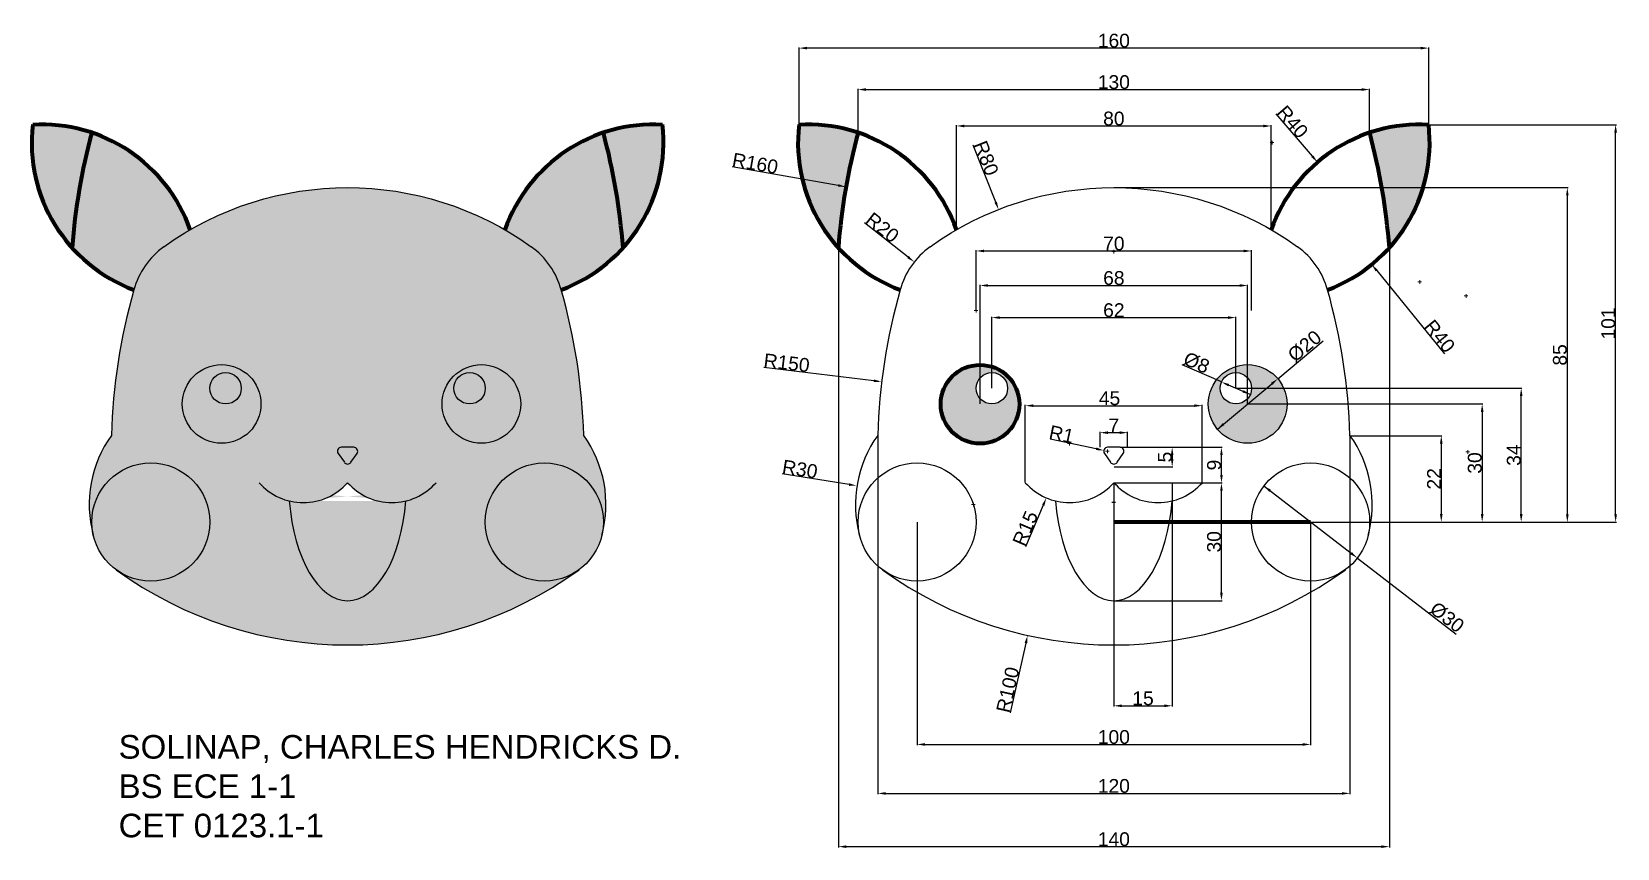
# Model space of a CAD drawing. Header units: millimetres. Extents: x 275 to 678, y 417 to 625.
import ezdxf

# ---------------------------------------------------------------- set-up
doc = ezdxf.new("R2010")
doc.units = ezdxf.units.MM
doc.styles.get("Standard").update_dxf_attribs({"font": 'arial.ttf'})
doc.dimstyles.new('Copy of Standard', dxfattribs={"dimtxt": 3.5, "dimasz": 2, "dimexe": 0.18, "dimexo": 0.0625, "dimgap": 0.09, "dimtad": 1, "dimdec": 0, "dimzin": 0, "dimdsep": 46, "dimtxsty": 'Standard', "dimcen": 0.09, "dimadec": 0, "dimazin": 0, "dimtfac": 1, "dimtdec": 4, "dimtofl": 0, "dimtmove": 0, "dimatfit": 1, "dimfxl": 1, "dimtolj": 1, "dimtzin": 0, "dimarcsym": 0})
doc.dimstyles.get("Standard").update_dxf_attribs({"dimtxt": 3.5, "dimasz": 2, "dimexe": 0.18, "dimexo": 0.0625, "dimgap": 0.09, "dimtad": 1, "dimdec": 0, "dimzin": 0, "dimdsep": 46, "dimtxsty": 'Standard', "dimcen": 2, "dimadec": 0, "dimazin": 0, "dimtfac": 1, "dimtdec": 4, "dimtofl": 0, "dimtmove": 0, "dimatfit": 2, "dimfxl": 1, "dimtolj": 1, "dimtzin": 0, "dimarcsym": 0})

# ---------------------------------------------------------------- blocks, each defined once
blk = doc.blocks.new('*D75')
at = {"color": 0, "lineweight": -2}
for p, q in [((500, 499.94), (500, 443.28)), ((600, 499.94), (600, 443.28)), ((502, 443.46), (598, 443.46))]:
    blk.add_line(p, q, dxfattribs=at)
at = {"color": 0}
for points in [[(502, 443.79), (502, 443.12), (500, 443.46)], [(598, 443.12), (598, 443.79), (600, 443.46)]]:
    blk.add_solid(points, dxfattribs=at)
at = {"layer": 'Defpoints', "color": 0}
for p in [(500, 500), (600, 500), (600, 443.46)]:
    blk.add_point(p, dxfattribs=at)
at = {"color": 0, "lineweight": 100, "insert": (550, 445.33), "char_height": 3.5, "attachment_point": 5}
blk.add_mtext('\\A1;100', dxfattribs=at)
blk = doc.blocks.new('*D76')
at = {"color": 0, "lineweight": -2}
for p, q in [((550, 509.94), (550, 453.1)), ((564.82, 509.94), (564.82, 453.1)), ((552, 453.28), (562.82, 453.28))]:
    blk.add_line(p, q, dxfattribs=at)
at = {"color": 0}
for points in [[(552, 453.62), (552, 452.95), (550, 453.28)], [(562.82, 452.95), (562.82, 453.62), (564.82, 453.28)]]:
    blk.add_solid(points, dxfattribs=at)
at = {"layer": 'Defpoints', "color": 0}
for p in [(550, 510), (564.82, 510), (564.82, 453.28)]:
    blk.add_point(p, dxfattribs=at)
at = {"color": 0, "lineweight": 100, "insert": (557.41, 455.16), "char_height": 3.5, "attachment_point": 5}
blk.add_mtext('\\A1;15', dxfattribs=at)
blk = doc.blocks.new('*D77')
at = {"color": 0, "lineweight": -2}
for p, q in [((490, 521.94), (490, 430.83)), ((610, 521.94), (610, 430.83)), ((492, 431.01), (608, 431.01))]:
    blk.add_line(p, q, dxfattribs=at)
at = {"color": 0}
for points in [[(492, 431.34), (492, 430.68), (490, 431.01)], [(608, 430.68), (608, 431.34), (610, 431.01)]]:
    blk.add_solid(points, dxfattribs=at)
at = {"layer": 'Defpoints', "color": 0}
for p in [(490, 522), (610, 522), (610, 431.01)]:
    blk.add_point(p, dxfattribs=at)
at = {"color": 0, "lineweight": 100, "insert": (550, 432.89), "char_height": 3.5, "attachment_point": 5}
blk.add_mtext('\\A1;120', dxfattribs=at)
blk = doc.blocks.new('*D78')
at = {"color": 0, "lineweight": -2}
for p, q in [((480, 569.65), (480, 417.3)), ((620, 569.65), (620, 417.3)), ((482, 417.48), (618, 417.48))]:
    blk.add_line(p, q, dxfattribs=at)
at = {"color": 0}
for points in [[(482, 417.81), (482, 417.14), (480, 417.48)], [(618, 417.14), (618, 417.81), (620, 417.48)]]:
    blk.add_solid(points, dxfattribs=at)
at = {"layer": 'Defpoints', "color": 0}
for p in [(480, 569.71), (620, 569.71), (620, 417.48)]:
    blk.add_point(p, dxfattribs=at)
at = {"color": 0, "lineweight": 100, "insert": (550, 419.35), "char_height": 3.5, "attachment_point": 5}
blk.add_mtext('\\A1;140', dxfattribs=at)
blk = doc.blocks.new('*D79')
at = {"color": 0, "lineweight": -2}
for p, q in [((550.06, 509.94), (577.52, 509.94)), ((577.34, 482), (577.34, 507.94)), ((550.06, 480), (577.52, 480))]:
    blk.add_line(p, q, dxfattribs=at)
at = {"color": 0}
for points in [[(577.67, 507.94), (577.01, 507.94), (577.34, 509.94)], [(577.01, 482), (577.67, 482), (577.34, 480)]]:
    blk.add_solid(points, dxfattribs=at)
at = {"layer": 'Defpoints', "color": 0}
for p in [(550, 509.94), (577.34, 509.94), (550, 480)]:
    blk.add_point(p, dxfattribs=at)
at = {"color": 0, "lineweight": 100, "insert": (575.46, 494.97), "char_height": 3.5, "attachment_point": 5, "rotation": 90}
blk.add_mtext('\\A1;30', dxfattribs=at)
blk = doc.blocks.new('*D93')
at = {"color": 0, "lineweight": -2}
for p, q in [((551.64, 519), (565, 519)), ((564.82, 517), (564.82, 516)), ((550.05, 514), (565, 514))]:
    blk.add_line(p, q, dxfattribs=at)
at = {"color": 0}
for points in [[(565.15, 517), (564.49, 517), (564.82, 519)], [(564.49, 516), (565.15, 516), (564.82, 514)]]:
    blk.add_solid(points, dxfattribs=at)
at = {"layer": 'Defpoints', "color": 0}
for p in [(551.58, 519), (549.99, 514), (564.82, 514)]:
    blk.add_point(p, dxfattribs=at)
at = {"color": 0, "lineweight": 100, "insert": (562.97, 516.5), "char_height": 3.5, "attachment_point": 5, "rotation": 90}
blk.add_mtext('\\A1;5', dxfattribs=at)
blk = doc.blocks.new('*D95')
at = {"color": 0, "lineweight": -2}
for p, q in [((546.5, 519.06), (546.5, 522.89)), ((548.5, 522.71), (551.5, 522.71)), ((553.5, 519.06), (553.5, 522.89))]:
    blk.add_line(p, q, dxfattribs=at)
at = {"color": 0}
for points in [[(548.5, 523.04), (548.5, 522.37), (546.5, 522.71)], [(551.5, 522.37), (551.5, 523.04), (553.5, 522.71)]]:
    blk.add_solid(points, dxfattribs=at)
at = {"layer": 'Defpoints', "color": 0}
for p in [(553.5, 522.71), (546.5, 519), (553.5, 519)]:
    blk.add_point(p, dxfattribs=at)
at = {"color": 0, "lineweight": 100, "insert": (550, 524.53), "char_height": 3.5, "attachment_point": 5}
blk.add_mtext('\\A1;7', dxfattribs=at)
blk = doc.blocks.new('*D96')
at = {"color": 0, "lineweight": -2}
for p, q in [((551.7, 519), (577.52, 519)), ((577.34, 511.94), (577.34, 517)), ((564.88, 509.94), (577.52, 509.94))]:
    blk.add_line(p, q, dxfattribs=at)
at = {"color": 0}
for points in [[(577.67, 517), (577.01, 517), (577.34, 519)], [(577.01, 511.94), (577.67, 511.94), (577.34, 509.94)]]:
    blk.add_solid(points, dxfattribs=at)
at = {"layer": 'Defpoints', "color": 0}
for p in [(551.64, 519), (577.34, 519), (564.82, 509.94)]:
    blk.add_point(p, dxfattribs=at)
at = {"color": 0, "lineweight": 100, "insert": (575.46, 514.47), "char_height": 3.5, "attachment_point": 5, "rotation": 90}
blk.add_mtext('\\A1;9', dxfattribs=at)
blk = doc.blocks.new('*D97')
at = {"color": 0, "lineweight": -2}
for p, q in [((527.5, 510.06), (527.5, 529.75)), ((529.5, 529.57), (570.44, 529.57)), ((572.44, 510), (572.44, 529.75))]:
    blk.add_line(p, q, dxfattribs=at)
at = {"color": 0}
for points in [[(529.5, 529.91), (529.5, 529.24), (527.5, 529.57)], [(570.44, 529.24), (570.44, 529.91), (572.44, 529.57)]]:
    blk.add_solid(points, dxfattribs=at)
at = {"layer": 'Defpoints', "color": 0}
for p in [(572.44, 529.57), (527.5, 510), (572.44, 509.94)]:
    blk.add_point(p, dxfattribs=at)
at = {"color": 0, "lineweight": 100, "insert": (548.9, 531.44), "char_height": 3.5, "attachment_point": 5}
blk.add_mtext('\\A1;45', dxfattribs=at)
blk = doc.blocks.new('*D98')
at = {"color": 0, "lineweight": -2}
for p, q in [((519, 534.06), (519, 552.14)), ((581, 534.06), (581, 552.14)), ((521, 551.96), (579, 551.96))]:
    blk.add_line(p, q, dxfattribs=at)
at = {"color": 0}
for points in [[(521, 552.29), (521, 551.62), (519, 551.96)], [(579, 551.62), (579, 552.29), (581, 551.96)]]:
    blk.add_solid(points, dxfattribs=at)
at = {"layer": 'Defpoints', "color": 0}
for p in [(581, 551.96), (519, 534), (581, 534)]:
    blk.add_point(p, dxfattribs=at)
at = {"color": 0, "lineweight": 100, "insert": (550, 553.83), "char_height": 3.5, "attachment_point": 5}
blk.add_mtext('\\A1;62', dxfattribs=at)
blk = doc.blocks.new('*D103')
at = {"color": 0, "lineweight": -2}
for p, q in [((516, 530), (516, 560.3)), ((518, 560.12), (582, 560.12)), ((584, 530.06), (584, 560.3))]:
    blk.add_line(p, q, dxfattribs=at)
at = {"color": 0}
for points in [[(518, 560.45), (518, 559.79), (516, 560.12)], [(582, 559.79), (582, 560.45), (584, 560.12)]]:
    blk.add_solid(points, dxfattribs=at)
at = {"layer": 'Defpoints', "color": 0}
for p in [(584, 560.12), (516, 529.94), (584, 530)]:
    blk.add_point(p, dxfattribs=at)
at = {"color": 0, "lineweight": 100, "insert": (550, 562), "char_height": 3.5, "attachment_point": 5}
blk.add_mtext('\\A1;68', dxfattribs=at)
blk = doc.blocks.new('*D104')
at = {"color": 0, "lineweight": -2}
for p, q in [((515, 553.8), (515, 569.07)), ((517, 568.89), (583, 568.89)), ((585, 553.8), (585, 569.07))]:
    blk.add_line(p, q, dxfattribs=at)
at = {"color": 0}
for points in [[(517, 569.23), (517, 568.56), (515, 568.89)], [(583, 568.56), (583, 569.23), (585, 568.89)]]:
    blk.add_solid(points, dxfattribs=at)
at = {"layer": 'Defpoints', "color": 0}
for p in [(585, 568.89), (515, 553.73), (585, 553.73)]:
    blk.add_point(p, dxfattribs=at)
at = {"color": 0, "lineweight": 100, "insert": (550, 570.77), "char_height": 3.5, "attachment_point": 5}
blk.add_mtext('\\A1;70', dxfattribs=at)
blk = doc.blocks.new('*D105')
at = {"color": 0, "lineweight": -2}
for p, q in [((510, 574.34), (510, 600.85)), ((512, 600.67), (588, 600.67)), ((590, 574.34), (590, 600.85))]:
    blk.add_line(p, q, dxfattribs=at)
at = {"color": 0}
for points in [[(512, 601), (512, 600.33), (510, 600.67)], [(588, 600.33), (588, 601), (590, 600.67)]]:
    blk.add_solid(points, dxfattribs=at)
at = {"layer": 'Defpoints', "color": 0}
for p in [(590, 600.67), (510, 574.28), (590, 574.28)]:
    blk.add_point(p, dxfattribs=at)
at = {"color": 0, "lineweight": 100, "insert": (550, 602.54), "char_height": 3.5, "attachment_point": 5}
blk.add_mtext('\\A1;80', dxfattribs=at)
blk = doc.blocks.new('*D106')
at = {"color": 0, "lineweight": -2}
for p, q in [((485, 599.04), (485, 610.1)), ((487, 609.92), (613, 609.92)), ((615, 599.04), (615, 610.1))]:
    blk.add_line(p, q, dxfattribs=at)
at = {"color": 0}
for points in [[(487, 610.26), (487, 609.59), (485, 609.92)], [(613, 609.59), (613, 610.26), (615, 609.92)]]:
    blk.add_solid(points, dxfattribs=at)
at = {"layer": 'Defpoints', "color": 0}
for p in [(615, 609.92), (485, 598.98), (615, 598.98)]:
    blk.add_point(p, dxfattribs=at)
at = {"color": 0, "lineweight": 100, "insert": (550, 611.8), "char_height": 3.5, "attachment_point": 5}
blk.add_mtext('\\A1;130', dxfattribs=at)
blk = doc.blocks.new('*D107')
at = {"color": 0, "lineweight": -2}
for p, q in [((470, 601.06), (470, 620.64)), ((628, 620.46), (472, 620.46)), ((630, 601.06), (630, 620.64))]:
    blk.add_line(p, q, dxfattribs=at)
at = {"color": 0}
for points in [[(472, 620.79), (472, 620.13), (470, 620.46)], [(628, 620.13), (628, 620.79), (630, 620.46)]]:
    blk.add_solid(points, dxfattribs=at)
at = {"layer": 'Defpoints', "color": 0}
for p in [(470, 620.46), (470, 601), (630, 601)]:
    blk.add_point(p, dxfattribs=at)
at = {"color": 0, "lineweight": 100, "insert": (550, 622.34), "char_height": 3.5, "attachment_point": 5}
blk.add_mtext('\\A1;160', dxfattribs=at)
blk = doc.blocks.new('*D108')
at = {"color": 0, "lineweight": -2}
for p, q in [((610.06, 521.94), (633.38, 521.94)), ((633.2, 519.94), (633.2, 502)), ((600.06, 500), (633.38, 500))]:
    blk.add_line(p, q, dxfattribs=at)
at = {"color": 0}
for points in [[(633.53, 519.94), (632.87, 519.94), (633.2, 521.94)], [(632.87, 502), (633.53, 502), (633.2, 500)]]:
    blk.add_solid(points, dxfattribs=at)
at = {"layer": 'Defpoints', "color": 0}
for p in [(610, 521.94), (600, 500), (633.2, 500)]:
    blk.add_point(p, dxfattribs=at)
at = {"color": 0, "lineweight": 100, "insert": (631.35, 510.97), "char_height": 3.5, "attachment_point": 5, "rotation": 90}
blk.add_mtext('\\A1;22', dxfattribs=at)
blk = doc.blocks.new('*D109')
at = {"color": 0, "lineweight": -2}
for p, q in [((584.06, 530), (643.77, 530)), ((643.59, 528), (643.59, 502)), ((600.12, 500), (643.77, 500))]:
    blk.add_line(p, q, dxfattribs=at)
at = {"color": 0}
for points in [[(643.93, 528), (643.26, 528), (643.59, 530)], [(643.26, 502), (643.93, 502), (643.59, 500)]]:
    blk.add_solid(points, dxfattribs=at)
at = {"layer": 'Defpoints', "color": 0}
for p in [(584, 530), (600.06, 500), (643.59, 500)]:
    blk.add_point(p, dxfattribs=at)
at = {"color": 0, "lineweight": 100, "insert": (641.72, 515), "char_height": 3.5, "attachment_point": 5, "rotation": 90}
blk.add_mtext('\\A1;30', dxfattribs=at)
blk = doc.blocks.new('*D110')
at = {"color": 0, "lineweight": -2}
for p, q in [((581.06, 534), (653.68, 534)), ((653.5, 502), (653.5, 532)), ((600.06, 500), (653.68, 500))]:
    blk.add_line(p, q, dxfattribs=at)
at = {"color": 0}
for points in [[(653.84, 532), (653.17, 532), (653.5, 534)], [(653.17, 502), (653.84, 502), (653.5, 500)]]:
    blk.add_solid(points, dxfattribs=at)
at = {"layer": 'Defpoints', "color": 0}
for p in [(581, 534), (653.5, 534), (600, 500)]:
    blk.add_point(p, dxfattribs=at)
at = {"color": 0, "lineweight": 100, "insert": (651.63, 517), "char_height": 3.5, "attachment_point": 5, "rotation": 90}
blk.add_mtext('\\A1;34', dxfattribs=at)
blk = doc.blocks.new('*D111')
at = {"color": 0, "lineweight": -2}
for p, q in [((550.06, 585), (665.41, 585)), ((665.23, 501.94), (665.23, 583)), ((600.06, 499.94), (665.41, 499.94))]:
    blk.add_line(p, q, dxfattribs=at)
at = {"color": 0}
for points in [[(665.56, 583), (664.89, 583), (665.23, 585)], [(664.89, 501.94), (665.56, 501.94), (665.23, 499.94)]]:
    blk.add_solid(points, dxfattribs=at)
at = {"layer": 'Defpoints', "color": 0}
for p in [(550, 585), (665.23, 585), (600, 499.94)]:
    blk.add_point(p, dxfattribs=at)
at = {"color": 0, "lineweight": 100, "insert": (663.35, 542.47), "char_height": 3.5, "attachment_point": 5, "rotation": 90}
blk.add_mtext('\\A1;85', dxfattribs=at)
blk = doc.blocks.new('*D112')
at = {"color": 0, "lineweight": -2}
for p, q in [((630.06, 601), (677.68, 601)), ((677.5, 501.94), (677.5, 599)), ((600.12, 499.94), (677.68, 499.94))]:
    blk.add_line(p, q, dxfattribs=at)
at = {"color": 0}
for points in [[(677.84, 599), (677.17, 599), (677.5, 601)], [(677.17, 501.94), (677.84, 501.94), (677.5, 499.94)]]:
    blk.add_solid(points, dxfattribs=at)
at = {"layer": 'Defpoints', "color": 0}
for p in [(630, 601), (677.5, 601), (600.06, 499.94)]:
    blk.add_point(p, dxfattribs=at)
at = {"color": 0, "lineweight": 100, "insert": (675.63, 550.47), "char_height": 3.5, "attachment_point": 5, "rotation": 90}
blk.add_mtext('\\A1;101', dxfattribs=at)
blk = doc.blocks.new('*D113')
at = {"color": 0, "lineweight": 100}
for p, q in [((590.17, 596.46), (590.35, 596.46)), ((590.26, 596.37), (590.26, 596.55))]:
    blk.add_line(p, q, dxfattribs=at)
at = {"color": 0, "lineweight": -2}
blk.add_line((616.79, 563.9), (634.03, 542.75), dxfattribs=at)
at = {"color": 0}
blk.add_solid([(617.05, 564.11), (616.53, 563.69), (615.53, 565.45)], dxfattribs=at)
at = {"layer": 'Defpoints', "color": 0}
for p in [(590.26, 596.46), (615.53, 565.45)]:
    blk.add_point(p, dxfattribs=at)
at = {"color": 0, "lineweight": 100, "insert": (632.79, 547.23), "char_height": 3.5, "attachment_point": 5, "rotation": 309.1757}
blk.add_mtext('\\A1;R40', dxfattribs=at)
blk = doc.blocks.new('*D115')
at = {"color": 0, "lineweight": -2}
blk.add_line((600.44, 592.97), (591.22, 603.73), dxfattribs=at)
at = {"color": 0, "lineweight": 100}
for p, q in [((627.66, 561.06), (627.84, 561.06)), ((627.75, 560.97), (627.75, 561.15))]:
    blk.add_line(p, q, dxfattribs=at)
at = {"color": 0}
blk.add_solid([(600.18, 592.75), (600.69, 593.18), (601.74, 591.45)], dxfattribs=at)
at = {"layer": 'Defpoints', "color": 0}
for p in [(601.74, 591.45), (627.75, 561.06)]:
    blk.add_point(p, dxfattribs=at)
at = {"color": 0, "lineweight": 100, "insert": (595.42, 601.72), "char_height": 3.5, "attachment_point": 5, "rotation": 310.568}
blk.add_mtext('\\A1;R40', dxfattribs=at)
blk = doc.blocks.new('*D116')
at = {"color": 0, "lineweight": -2}
blk.add_line((519.97, 581.3), (514.28, 595.76), dxfattribs=at)
at = {"color": 0, "lineweight": 100}
for p, q in [((549.91, 505), (550.09, 505)), ((550, 504.91), (550, 505.09))]:
    blk.add_line(p, q, dxfattribs=at)
at = {"color": 0}
blk.add_solid([(519.66, 581.18), (520.28, 581.42), (520.7, 579.44)], dxfattribs=at)
at = {"layer": 'Defpoints', "color": 0}
for p in [(520.7, 579.44), (550, 505)]:
    blk.add_point(p, dxfattribs=at)
at = {"color": 0, "lineweight": 100, "insert": (517.58, 592.48), "char_height": 3.5, "attachment_point": 5, "rotation": 291.4852}
blk.add_mtext('\\A1;R80', dxfattribs=at)
blk = doc.blocks.new('*D117')
at = {"color": 0, "lineweight": -2}
blk.add_line((497.71, 567.33), (486.68, 576.01), dxfattribs=at)
at = {"color": 0, "lineweight": 100}
for p, q in [((514.91, 553.73), (515.09, 553.73)), ((515, 553.64), (515, 553.82))]:
    blk.add_line(p, q, dxfattribs=at)
at = {"color": 0}
blk.add_solid([(497.5, 567.07), (497.91, 567.6), (499.28, 566.1)], dxfattribs=at)
at = {"layer": 'Defpoints', "color": 0}
for p in [(499.28, 566.1), (515, 553.73)]:
    blk.add_point(p, dxfattribs=at)
at = {"color": 0, "lineweight": 100, "insert": (491.19, 574.85), "char_height": 3.5, "attachment_point": 5, "rotation": 321.8172}
blk.add_mtext('\\A1;R20', dxfattribs=at)
blk = doc.blocks.new('*D118')
at = {"color": 0, "lineweight": -2}
blk.add_line((479.98, 585.53), (453, 590.27), dxfattribs=at)
at = {"color": 0, "lineweight": 100}
for p, q in [((639.44, 557.51), (639.62, 557.51)), ((639.53, 557.42), (639.53, 557.6))]:
    blk.add_line(p, q, dxfattribs=at)
at = {"color": 0}
blk.add_solid([(479.92, 585.21), (480.03, 585.86), (481.95, 585.19)], dxfattribs=at)
at = {"layer": 'Defpoints', "color": 0}
for p in [(481.95, 585.19), (639.53, 557.51)]:
    blk.add_point(p, dxfattribs=at)
at = {"color": 0, "lineweight": 100, "insert": (458.86, 591.15), "char_height": 3.5, "attachment_point": 5, "rotation": 350.0402}
blk.add_mtext('\\A1;R160', dxfattribs=at)
blk = doc.blocks.new('*D119')
at = {"color": 0, "lineweight": -2}
blk.add_line((489.02, 535.9), (461.07, 539.25), dxfattribs=at)
at = {"color": 0, "lineweight": 100}
for p, q in [((639.85, 517.82), (640.03, 517.82)), ((639.94, 517.73), (639.94, 517.91))]:
    blk.add_line(p, q, dxfattribs=at)
at = {"color": 0}
blk.add_solid([(488.98, 535.57), (489.06, 536.23), (491.01, 535.66)], dxfattribs=at)
at = {"layer": 'Defpoints', "color": 0}
for p in [(491.01, 535.66), (639.94, 517.82)]:
    blk.add_point(p, dxfattribs=at)
at = {"color": 0, "lineweight": 100, "insert": (466.87, 540.45), "char_height": 3.5, "attachment_point": 5, "rotation": 353.1674}
blk.add_mtext('\\A1;R150', dxfattribs=at)
blk = doc.blocks.new('*D120')
at = {"color": 0, "lineweight": -2}
blk.add_line((482.75, 509.52), (465.73, 512.25), dxfattribs=at)
at = {"color": 0, "lineweight": 100}
for p, q in [((514.25, 504.47), (514.43, 504.47)), ((514.34, 504.38), (514.34, 504.56))]:
    blk.add_line(p, q, dxfattribs=at)
at = {"color": 0}
blk.add_solid([(482.69, 509.19), (482.8, 509.85), (484.72, 509.21)], dxfattribs=at)
at = {"layer": 'Defpoints', "color": 0}
for p in [(484.72, 509.21), (514.34, 504.47)]:
    blk.add_point(p, dxfattribs=at)
at = {"color": 0, "lineweight": 100, "insert": (470.24, 513.43), "char_height": 3.5, "attachment_point": 5, "rotation": 350.9089}
blk.add_mtext('\\A1;R30', dxfattribs=at)
blk = doc.blocks.new('*D121')
at = {"color": 0, "lineweight": 100}
for p, q in [((549.91, 568.74), (550.09, 568.74)), ((550, 568.65), (550, 568.83))]:
    blk.add_line(p, q, dxfattribs=at)
at = {"color": 0, "lineweight": -2}
blk.add_line((527.64, 469.22), (523.66, 451.47), dxfattribs=at)
at = {"color": 0}
blk.add_solid([(527.97, 469.15), (527.32, 469.29), (528.08, 471.17)], dxfattribs=at)
at = {"layer": 'Defpoints', "color": 0}
for p in [(550, 568.74), (528.08, 471.17)]:
    blk.add_point(p, dxfattribs=at)
at = {"color": 0, "lineweight": 100, "insert": (523.06, 457.36), "char_height": 3.5, "attachment_point": 5, "rotation": 77.339}
blk.add_mtext('\\A1;R100', dxfattribs=at)
blk = doc.blocks.new('*D123')
at = {"color": 0, "lineweight": 100}
for p, q in [((538.66, 519.92), (538.84, 519.92)), ((538.75, 519.83), (538.75, 520.01))]:
    blk.add_line(p, q, dxfattribs=at)
at = {"color": 0, "lineweight": -2}
blk.add_line((532.07, 504.29), (527.54, 493.7), dxfattribs=at)
at = {"color": 0}
blk.add_solid([(532.37, 504.16), (531.76, 504.42), (532.85, 506.13)], dxfattribs=at)
at = {"layer": 'Defpoints', "color": 0}
for p in [(538.75, 519.92), (532.85, 506.13)]:
    blk.add_point(p, dxfattribs=at)
at = {"color": 0, "lineweight": 100, "insert": (527.5, 498.38), "char_height": 3.5, "attachment_point": 5, "rotation": 66.8472}
blk.add_mtext('\\A1;R15', dxfattribs=at)
blk = doc.blocks.new('*D124')
at = {"color": 0, "lineweight": -2}
blk.add_line((545.48, 518.61), (533.82, 521.03), dxfattribs=at)
at = {"color": 0, "lineweight": 100}
for p, q in [((548.33, 518), (548.51, 518)), ((548.42, 517.91), (548.42, 518.09))]:
    blk.add_line(p, q, dxfattribs=at)
at = {"color": 0}
blk.add_solid([(545.42, 518.28), (545.55, 518.94), (547.44, 518.2)], dxfattribs=at)
at = {"layer": 'Defpoints', "color": 0}
for p in [(547.44, 518.2), (548.42, 518)]:
    blk.add_point(p, dxfattribs=at)
at = {"color": 0, "lineweight": 100, "insert": (536.72, 522.32), "char_height": 3.5, "attachment_point": 5, "rotation": 348.264}
blk.add_mtext('\\A1;R1', dxfattribs=at)
blk = doc.blocks.new('*D126')
at = {"color": 0, "lineweight": -2}
for p, q in [((588.12, 509.16), (610.29, 492.06)), ((611.88, 490.84), (637.01, 471.46))]:
    blk.add_line(p, q, dxfattribs=at)
at = {"color": 0}
for points in [[(589.91, 508.2), (589.5, 507.68), (588.12, 509.16)], [(610.09, 491.8), (610.5, 492.32), (611.88, 490.84)]]:
    blk.add_solid(points, dxfattribs=at)
at = {"layer": 'Defpoints', "color": 0}
for p in [(588.12, 509.16), (611.88, 490.84)]:
    blk.add_point(p, dxfattribs=at)
at = {"color": 0, "lineweight": 100, "insert": (634.66, 475.76), "char_height": 3.5, "attachment_point": 5, "rotation": 322.3607}
blk.add_mtext('\\A1;%%c30', dxfattribs=at)
blk = doc.blocks.new('*D127')
at = {"color": 0, "lineweight": -2}
for p, q in [((591.67, 536.41), (603.21, 546.06)), ((576.33, 523.59), (590.14, 535.13))]:
    blk.add_line(p, q, dxfattribs=at)
at = {"color": 0}
for points in [[(590.35, 534.88), (589.92, 535.39), (591.67, 536.41)], [(577.65, 525.12), (578.08, 524.61), (576.33, 523.59)]]:
    blk.add_solid(points, dxfattribs=at)
at = {"layer": 'Defpoints', "color": 0}
for p in [(591.67, 536.41), (576.33, 523.59)]:
    blk.add_point(p, dxfattribs=at)
at = {"color": 0, "lineweight": 100, "insert": (598.49, 544.69), "char_height": 3.5, "attachment_point": 5, "rotation": 39.8957}
blk.add_mtext('\\A1;%%c20', dxfattribs=at)
blk = doc.blocks.new('*D128')
at = {"color": 0, "lineweight": -2}
for p, q in [((577.33, 535.59), (567.34, 539.92)), ((584.67, 532.41), (579.16, 534.8))]:
    blk.add_line(p, q, dxfattribs=at)
at = {"color": 0}
for points in [[(579.3, 535.1), (579.03, 534.49), (577.33, 535.59)], [(582.7, 532.9), (582.97, 533.51), (584.67, 532.41)]]:
    blk.add_solid(points, dxfattribs=at)
at = {"layer": 'Defpoints', "color": 0}
for p in [(577.33, 535.59), (584.67, 532.41)]:
    blk.add_point(p, dxfattribs=at)
at = {"color": 0, "lineweight": 100, "insert": (571.01, 540.48), "char_height": 3.5, "attachment_point": 5, "rotation": 336.5716}
blk.add_mtext('\\A1;%%c8', dxfattribs=at)

msp = doc.modelspace()

# ---------------------------------------------------------------- hatches: boundary and pattern name
at = {"lineweight": 100}
h = msp.add_hatch(color=250, dxfattribs=at)
h.dxf.hatch_style = 1
h.paths.add_polyline_path([(275.29, 601, 0.214787), (285.29, 569.71, -0.046493), (290.29, 598.98, 0.095462)])
at = {"lineweight": 100, "true_color": 0x800000}
h = msp.add_hatch(color=16, dxfattribs=at)
h.dxf.hatch_style = 1
h.paths.add_polyline_path([(425.29, 569.71, 0.214787), (435.29, 601, 0.095462), (420.29, 598.98, -0.046493)])
at = {"lineweight": 100}
h = msp.add_hatch(color=256, dxfattribs=at)
h.dxf.hatch_style = 1
h.paths.add_polyline_path([(425.29, 569.71, 0.214787), (435.29, 601, 0.095462), (420.29, 598.98, -0.046493)])
h = msp.add_hatch(color=250, dxfattribs=at)
h.dxf.hatch_style = 1
h.paths.add_polyline_path([(425.29, 569.71, 0.214787), (435.29, 601, 0.095462), (420.29, 598.98, -0.046493)])
h = msp.add_hatch(color=250, dxfattribs=at)
h.dxf.hatch_style = 1
h.paths.add_polyline_path([(470, 601, 0.214787), (480, 569.71, -0.046493), (485, 598.98, 0.095462)])
h = msp.add_hatch(color=250, dxfattribs=at)
h.dxf.hatch_style = 1
h.paths.add_polyline_path([(620, 569.71, 0.214787), (630, 601, 0.095462), (615, 598.98, -0.046493)])
at = {"lineweight": 100, "true_color": 0xffff00}
h = msp.add_hatch(color=2, dxfattribs=at)
h.dxf.hatch_style = 1
h.paths.add_polyline_path([(315.29, 574.28, 0.23138), (290.29, 598.98, 0.046493), (285.29, 569.71, 0.120532), (300.99, 559, -0.17205), (308.62, 569.98, -0.024812)])
h = msp.add_hatch(color=2, dxfattribs=at)
h.dxf.hatch_style = 1
h.paths.add_polyline_path([(420.29, 598.98, 0.23138), (395.29, 574.28, -0.024812), (401.95, 569.98, -0.17205), (409.58, 559, 0.120532), (425.29, 569.71, 0.046493)])
h = msp.add_hatch(color=2, dxfattribs=at)
h.dxf.hatch_style = 1
h.paths.add_polyline_path([(395.29, 574.28, 0.267949), (315.29, 574.28, 0.024812), (308.62, 569.98, 0.17205), (300.99, 559, 0.06264), (295.29, 522, 0.225334), (290.66, 496.69, -1.118069), (320.29, 500, -0.612992), (296.46, 487.87, 0.325227), (414.11, 487.87, -4.167854), (420.29, 500, -0.055744), (419.92, 496.69, 0.225334), (415.29, 522, 0.06264), (409.58, 559, 0.17205), (401.95, 569.98, 0.024812)])
edge = h.paths.add_edge_path(flags=16)
edge.add_arc((366.54, 519.92), 15, 221.4096, 283.7642)
edge.add_ellipse((355.29, 510), major_axis=(0, -30), ratio=0.5, start_angle=278.9123, end_angle=441.0877, ccw=False)
edge.add_arc((344.04, 519.92), 15, 256.2358, 318.5904)
h.paths.add_polyline_path([(399.29, 530, 1), (379.29, 530, 1)], flags=16)
h.paths.add_polyline_path([(333.29, 530, 1), (313.29, 530, 1)], flags=16)
h.paths.add_polyline_path([(356.87, 519, -0.606767), (357.69, 517.43), (356.11, 515.17, -0.520656), (354.47, 515.17), (352.89, 517.43, -0.606767), (353.71, 519)], flags=16)
at = {"lineweight": 100}
h = msp.add_hatch(color=250, dxfattribs=at)
h.dxf.hatch_style = 1
h.paths.add_polyline_path([(526, 529.94, 1), (506, 529.94, 1)])
h.paths.add_polyline_path([(523, 534, 1), (515, 534, 1)], flags=16)
h.paths.add_polyline_path([(546.63, 556.49), (553.37, 556.49), (553.37, 551.17), (546.63, 551.17)], flags=9)
h = msp.add_hatch(color=250, dxfattribs=at)
h.dxf.hatch_style = 1
h.paths.add_polyline_path([(333.29, 530, 1), (313.29, 530, 1)])
h.paths.add_polyline_path([(328.29, 534, 1), (320.29, 534, 1)], flags=16)
h = msp.add_hatch(color=250, dxfattribs=at)
h.dxf.hatch_style = 1
h.paths.add_polyline_path([(399.29, 530, 1), (379.29, 530, 1)])
h.paths.add_polyline_path([(390.29, 534, 1), (382.29, 534, 1)], flags=16)
h = msp.add_hatch(color=250, dxfattribs=at)
h.dxf.hatch_style = 1
h.paths.add_polyline_path([(594, 530, 1), (574, 530, 1)])
h.paths.add_polyline_path([(585, 534, 1), (577, 534, 1)], flags=16)
at = {"lineweight": 100, "true_color": 0xeaebf2}
h = msp.add_hatch(color=7, dxfattribs=at)
h.dxf.hatch_style = 1
h.paths.add_polyline_path([(328.29, 534, 1), (320.29, 534, 1)])
h = msp.add_hatch(color=7, dxfattribs=at)
h.dxf.hatch_style = 1
h.paths.add_polyline_path([(390.29, 534, 1), (382.29, 534, 1)])
at = {"lineweight": 100}
h = msp.add_hatch(color=250, dxfattribs=at)
h.dxf.hatch_style = 1
h.paths.add_polyline_path([(352.89, 517.43), (354.47, 515.17, 0.520656), (356.11, 515.17), (357.69, 517.43, 0.606767), (356.87, 519), (353.71, 519, 0.606767)])
at = {"lineweight": 100, "true_color": 0xff0000}
h = msp.add_hatch(color=1, dxfattribs=at)
h.dxf.hatch_style = 1
h.paths.add_polyline_path([(320.29, 500, 1), (290.29, 500, 1)])
h = msp.add_hatch(color=1, dxfattribs=at)
h.dxf.hatch_style = 1
h.paths.add_polyline_path([(420.29, 500, 1), (390.29, 500, 1)])
at = {"lineweight": 100}
h = msp.add_hatch(color=243, dxfattribs=at)
h.dxf.hatch_style = 1
edge = h.paths.add_edge_path()
edge.add_ellipse((355.29, 510), major_axis=(0, 30), ratio=0.5, start_angle=98.9123, end_angle=261.0877)
edge.add_arc((366.54, 519.92), 15, 221.4096, 283.7642, ccw=False)
edge.add_arc((344.04, 519.92), 15, 256.2358, 318.5904, ccw=False)

# ---------------------------------------------------------------- linework, layer by layer
for p, q in [((352.89, 517.43), (354.47, 515.17)), ((356.87, 519), (353.71, 519)), ((356.11, 515.17), (357.69, 517.43)), ((547.6, 517.43), (549.18, 515.17)), ((551.58, 519), (548.42, 519)), ((550.82, 515.17), (552.4, 517.43))]:
    msp.add_line(p, q)
at = {"color": 0, "lineweight": 100}
msp.add_line((600, 499.94), (550, 499.94), dxfattribs=at)
for centre, radius in [((323.29, 530), 10), ((389.29, 530), 10), ((584, 530), 10), ((324.29, 534), 4), ((386.29, 534), 4), ((519, 534), 4), ((581, 534), 4), ((305.29, 500), 15), ((405.29, 500), 15), ((500, 500), 15), ((600, 500), 15)]:
    msp.add_circle(centre, radius)
msp.add_circle((516, 529.94), 10, dxfattribs=at)
at = {"lineweight": 100}
for centre, radius, start, end in [((315.03, 596.46), 40, 173.4782, 249.4585), ((277.54, 561.06), 40, 19.2974, 93.2208), ((433.04, 561.06), 40, 86.7792, 160.7026), ((395.55, 596.46), 40, 290.5415, 6.5218), ((509.74, 596.46), 40, 173.4782, 249.4585), ((472.25, 561.06), 40, 19.2974, 93.2208), ((627.75, 561.06), 40, 86.7792, 160.7026), ((590.26, 596.46), 40, 290.5415, 6.5218), ((444.82, 557.51), 160, 164.9814, 175.6291), ((265.75, 557.51), 160, 4.3709, 15.0186), ((639.53, 557.51), 160, 164.9814, 175.6291), ((460.47, 557.51), 160, 4.3709, 15.0186)]:
    msp.add_arc(centre, radius, start, end, dxfattribs=at)
at = {"extrusion": (0, 0, -1)}
for centre in [(-355.29, 505), (-550, 505)]:
    msp.add_arc(centre, 80, 54.3147, 125.6853, dxfattribs=at)
for centre, radius, start, end in [((320.29, 553.73), 20, 125.6853, 164.734), ((390.29, 553.73), 20, 15.266, 54.3147), ((515, 553.73), 20, 125.6853, 164.734), ((585, 553.73), 20, 15.266, 54.3147), ((445.23, 517.82), 150, 164.0648, 178.4022), ((265.35, 517.82), 150, 1.5978, 15.9352), ((639.94, 517.82), 150, 164.0648, 178.4022), ((460.06, 517.82), 150, 1.5978, 15.9352), ((319.63, 504.47), 30, 144.2389, 195.0333), ((390.94, 504.47), 30, 344.9667, 35.7611), ((514.34, 504.47), 30, 144.2389, 195.0333), ((585.66, 504.47), 30, 344.9667, 35.7611), ((353.71, 518), 1, 90, 214.992), ((356.87, 518), 1, 325.008, 90), ((548.42, 518), 1, 90, 214.992), ((551.58, 518), 1, 325.008, 90), ((355.29, 515.74), 1, 214.992, 325.008), ((550, 515.74), 1, 214.992, 325.008), ((344.04, 519.92), 15, 221.4096, 318.5904), ((366.54, 519.92), 15, 221.4096, 318.5904), ((538.75, 519.92), 15, 221.4096, 318.5904), ((561.25, 519.92), 15, 221.4096, 318.5904), ((355.29, 568.74), 100, 233.9681, 306.0319), ((550, 568.74), 100, 233.9681, 306.0319)]:
    msp.add_arc(centre, radius, start, end)
for centre in [(355.29, 510), (550, 510)]:
    msp.add_ellipse(centre, major_axis=(0, 30), ratio=0.5, start_param=1.726345, end_param=4.55684)

# ---------------------------------------------------------------- texts
at = {"color": 7, "lineweight": 100, "insert": (297.11, 445.85), "char_height": 6, "width": 172.0308, "attachment_point": 1}
msp.add_mtext('SOLINAP, CHARLES HENDRICKS D.\\PBS ECE 1-1           \\PCET 0123.1-1^I', dxfattribs=at)

# ---------------------------------------------------------------- dimensions: what is measured, and where the dimension line sits
at = {"color": 0, "lineweight": 100}
for base, p1, p2, dimstyle, picture, middle in [((470, 620.46), (630, 601), (470, 601), 'Copy of Standard', '*D107', (550, 622.34)), ((615, 609.92), (485, 598.98), (615, 598.98), 'Copy of Standard', '*D106', (550, 611.8)), ((590, 600.67), (510, 574.28), (590, 574.28), 'Copy of Standard', '*D105', (550, 602.54)), ((585, 568.89), (515, 553.73), (585, 553.73), 'Copy of Standard', '*D104', (550, 570.77)), ((620, 417.48), (480, 569.71), (620, 569.71), 'Standard', '*D78', (550, 419.35)), ((584, 560.12), (516, 529.94), (584, 530), 'Copy of Standard', '*D103', (550, 562)), ((581, 551.96), (519, 534), (581, 534), 'Copy of Standard', '*D98', (550, 553.83)), ((610, 431.01), (490, 522), (610, 522), 'Standard', '*D77', (550, 432.89)), ((564.82, 453.28), (550, 510), (564.82, 510), 'Standard', '*D76', (557.41, 455.16))]:
    dim = msp.add_linear_dim(base=base, p1=p1, p2=p2, dimstyle=dimstyle, dxfattribs=at)
    dim.commit()
    dim.dimension.update_dxf_attribs({"geometry": picture, "text_midpoint": middle})
for center, mpoint, picture, middle in [((627.75, 561.06), (601.74, 591.45), '*D115', (593.99, 600.5)), ((550, 505), (520.7, 579.44), '*D116', (515.84, 591.8)), ((590.26, 596.46), (615.53, 565.45), '*D113', (631.34, 546.05)), ((639.53, 557.51), (481.95, 585.19), '*D118', (458.53, 589.3)), ((515, 553.73), (499.28, 566.1), '*D117', (490.03, 573.37)), ((550, 568.74), (528.08, 471.17), '*D121', (524.89, 456.95)), ((639.94, 517.82), (491.01, 535.66), '*D119', (466.65, 538.58)), ((548.42, 518), (547.44, 518.2), '*D124', (536.34, 520.51)), ((538.75, 519.92), (532.85, 506.13), '*D123', (529.22, 497.64)), ((514.34, 504.47), (484.72, 509.21), '*D120', (469.94, 511.57))]:
    dim = msp.add_radius_dim(center=center, mpoint=mpoint, dimstyle='Copy of Standard', dxfattribs=at)
    dim.commit()
    dim.dimension.update_dxf_attribs({"geometry": picture, "text_midpoint": middle, "dimtype": 164})
for base, p1, p2, dimstyle, picture, middle in [((677.5, 601), (600.06, 499.94), (630, 601), 'Copy of Standard', '*D112', (675.63, 550.47)), ((665.23, 585), (600, 499.94), (550, 585), 'Copy of Standard', '*D111', (663.35, 542.47)), ((653.5, 534), (600, 500), (581, 534), 'Copy of Standard', '*D110', (651.63, 517)), ((643.59, 500), (584, 530), (600.06, 500), 'Copy of Standard', '*D109', (641.72, 515)), ((633.2, 500), (610, 521.94), (600, 500), 'Copy of Standard', '*D108', (631.35, 510.97)), ((564.82, 514), (551.58, 519), (549.99, 514), 'Standard', '*D93', (562.97, 516.5)), ((577.34, 519), (564.82, 509.94), (551.64, 519), 'Copy of Standard', '*D96', (575.46, 514.47)), ((577.34, 509.94), (550, 480), (550, 509.94), 'Standard', '*D79', (575.46, 494.97))]:
    dim = msp.add_linear_dim(base=base, p1=p1, p2=p2, angle=90, dimstyle=dimstyle, dxfattribs=at)
    dim.commit()
    dim.dimension.update_dxf_attribs({"geometry": picture, "text_midpoint": middle})
for p1, p2, picture, middle in [((576.33, 523.59), (591.67, 536.41), '*D127', (599.76, 543.18)), ((584.67, 532.41), (577.33, 535.59), '*D128', (570.22, 538.67)), ((588.12, 509.16), (611.88, 490.84), '*D126', (633.45, 474.2))]:
    dim = msp.add_diameter_dim_2p(p1=p1, p2=p2, dimstyle='Standard', dxfattribs=at)
    dim.commit()
    dim.dimension.update_dxf_attribs({"geometry": picture, "text_midpoint": middle, "dimtype": 163})
for base, p1, p2, dimstyle, picture, middle in [((572.44, 529.57), (527.5, 510), (572.44, 509.94), 'Copy of Standard', '*D97', (548.9, 529.57)), ((553.5, 522.71), (546.5, 519), (553.5, 519), 'Copy of Standard', '*D95', (550, 522.71)), ((600, 443.46), (500, 500), (600, 500), 'Standard', '*D75', (550, 443.46))]:
    dim = msp.add_linear_dim(base=base, p1=p1, p2=p2, dimstyle=dimstyle, dxfattribs=at)
    dim.commit()
    dim.dimension.update_dxf_attribs({"geometry": picture, "text_midpoint": middle, "dimtype": 160})

doc.saveas('drawing.dxf')
